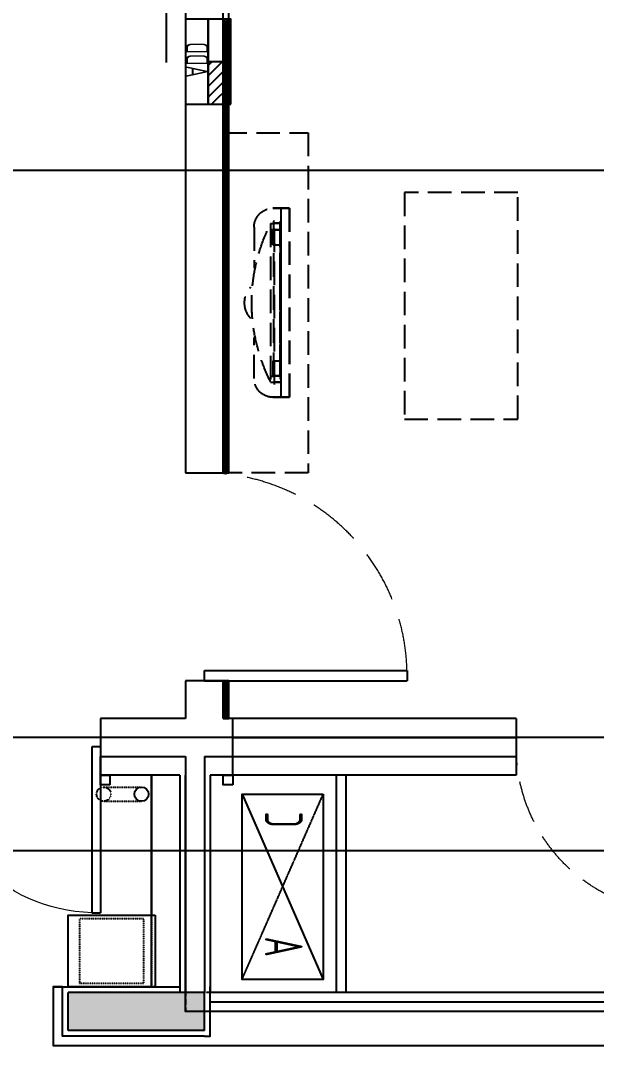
# Model space of a CAD drawing. Header units: millimetres. Extents: x -28014 to 297841, y -81741 to 47579.
# Drawn here: x 237066 to 240114, y -32589 to -27165 of the extents above; entities that cross this region are included whole.
import ezdxf

# ---------------------------------------------------------------- set-up
doc = ezdxf.new("R2010")
doc.units = ezdxf.units.MM
doc.header["$MEASUREMENT"] = 0
for name, pattern in [('__DASH', [0.35, 0.25, -0.1]), ('DASH', [0.35, 0.25, -0.1]), ('DOTE', [2.42, 2, -0.2, 0.02, -0.2])]:
    doc.linetypes.add(name, pattern=pattern)
for name, color, linetype in [('A-墙体-面层', 6, 'Continuous'), ('A-楼面-下部', 23, 'Continuous'), ('A-注释-填充', 8, 'Continuous'), ('A-电气-洞口', 171, 'Continuous'), ('A-立面-填充1', 8, 'Continuous'), ('A-立面-填充2', 32, 'Continuous'), ('A-结构-墙体', 171, 'Continuous'), ('A-给排水-设备', 132, 'Continuous'), ('A-轴网-轴网', 1, 'DOTE'), ('AR9-剪力墙（柱）填充', 250, 'Continuous'), ('AR9-剪力墙（柱）线', 6, 'Continuous'), ('AR9-墙线', 160, 'Continuous'), ('AR9-建筑幕墙（窗）', 12, 'Continuous'), ('AR9-阳台栏杆（天花隐）', 12, 'Continuous'), ('FC-平面高差线', 144, 'Continuous'), ('FF-活动家具', 51, 'Continuous'), ('FF-门', 20, 'Continuous'), ('装饰', 152, 'Continuous')]:
    doc.layers.add(name, color=color, linetype=linetype)
doc.styles.add('DADRI-HZ', font='hzs.shx', dxfattribs={"width": 0.7, "bigfont": 'hztxt.shx'})
doc.styles.add('标注', font='hzs.shx', dxfattribs={"width": 0.7, "bigfont": 'hztxt.shx'})

# ---------------------------------------------------------------- blocks, each defined once
blk = doc.blocks.new('1800电视柜')
at = {"layer": 'FF-活动家具', "linetype": '__DASH', "ltscale": 500}
for p, q in [((500, -163), (716.6, -163)), ((1300, -163), (1083.4, -163)), ((480.5, -250.7), (1319.5, -250.7)), ((480.5, -250.7), (480.5, -265.7)), ((512.3, -250.7), (512.3, -265.7)), ((592.8, -263), (512.3, -263)), ((1207.2, -263), (1287.7, -263)), ((1287.7, -250.7), (1287.7, -265.7)), ((1319.5, -250.7), (1319.5, -265.7)), ((1400, -306.4), (400, -306.4))]:
    blk.add_line(p, q, dxfattribs=at)
for points in [[(0, 0), (0, -450), (1800, -450), (1800, 0)], [(1332.5, -305.7), (467.5, -305.7), (467.5, -300.7), (1332.5, -300.7)]]:
    blk.add_lwpolyline(points, close=True, dxfattribs=at)
for points in [[(1400, -263), (1400, -350), (400, -350), (400, -263)], [(400, -263), (400, -350), (1400, -350), (1400, -263)]]:
    blk.add_lwpolyline(points, dxfattribs=at)
for centre, radius, start, end in [((900, -1080.6), 929.9, 63.1842, 116.8158), ((900, -234), 121.2, 46.3591, 133.6409), ((500, -263), 100, 90, 180), ((1300, -263), 100, 0, 90)]:
    blk.add_arc(centre, radius, start, end, dxfattribs=at)
for points in [[(467.5, -270.7, 57.3), (467.5, -265.7, 57.3), (1332.5, -265.7, 57.3), (1332.5, -270.7, 57.3)], [(479.5, -300.7, 117.3), (479.5, -270.7, 117.3), (479.5, -270.7, 595.3), (479.5, -300.7, 595.3)], [(513.3, -300.7, 117.3), (513.3, -270.7, 117.3), (513.3, -270.7, 595.3), (513.3, -300.7, 595.3)], [(1286.7, -300.7, 117.3), (1286.7, -270.7, 117.3), (1286.7, -270.7, 595.3), (1286.7, -300.7, 595.3)], [(1320.5, -300.7, 117.3), (1320.5, -270.7, 117.3), (1320.5, -270.7, 595.3), (1320.5, -300.7, 595.3)], [(479.5, -300.7, 117.3), (1320.5, -300.7, 117.3), (1320.5, -300.7, 595.3), (479.5, -300.7, 595.3)]]:
    blk.add_3dface(points, dxfattribs=at)
for points, invisible_edges in [([(592.8, -263, -70.4), (592.8, -279, 2.6), (592.8, -263), (592.8, -263, -70.4)], 9), ([(592.8, -279, -73), (592.8, -279, 2.6), (592.8, -263, -70.4), (592.8, -279, -73)], 11), ([(1207.2, -344.2, -63), (1207.2, -263), (1207.2, -306.4, -79.5), (1207.2, -344.2, -63)], 13), ([(400, -344.2, -63), (400, -279, -73), (400, -306.4, -79.5), (400, -344.2, -63)], 13), ([(400, -279, 2.6), (400, -347, -21.2), (400, -306.4, 9.2), (400, -279, 2.6)], 11), ([(400, -306.4, 9.2), (400, -344.2, -7.4), (400, -333, 18.3), (400, -306.4, 9.2)], 11), ([(400, -344.2, -63), (400, -306.4, -79.5), (400, -333, -88.7), (400, -344.2, -63)], 13), ([(552.5, -300.7, 151.3), (467.5, -300.7, 611.3), (552.5, -300.7, 561.3), (552.5, -300.7, 151.3)], 11), ([(552.5, -300.7, 561.3), (750.6, -300.7, 611.3), (780.1, -300.7, 561.3), (552.5, -300.7, 561.3)], 9), ([(1051.3, -300.7, 101.3), (552.5, -300.7, 151.3), (1021.8, -300.7, 151.3), (1051.3, -300.7, 101.3)], 9), ([(592.8, -344.2, -63), (592.8, -279, -73), (592.8, -306.4, -79.5), (592.8, -344.2, -63)], 13), ([(750.6, -300.7, 611.3), (1247.5, -300.7, 561.3), (780.1, -300.7, 561.3), (750.6, -300.7, 611.3)], 9), ([(1247.5, -300.7, 151.3), (1051.3, -300.7, 101.3), (1021.8, -300.7, 151.3), (1247.5, -300.7, 151.3)], 9), ([(1247.5, -300.7, 561.3), (1332.5, -300.7, 611.3), (1247.5, -300.7, 151.3), (1247.5, -300.7, 561.3)], 11), ([(400, -333.4, -88), (400, -334.7, -89.7), (400, -333, -88.7), (400, -333.4, -88)], 9), ([(400, -334.7, 19.4), (400, -333.5, 17.5), (400, -333, 18.3), (400, -334.7, 19.4)], 9), ([(400, -333, 18.3), (400, -344.2, -7.4), (400, -339.4, 5.9), (400, -333, 18.3)], 9), ([(400, -344.2, -63), (400, -333, -88.7), (400, -339.4, -76.3), (400, -344.2, -63)], 9), ([(400, -333.9, -87.2), (400, -335.6, -88.2), (400, -333.4, -88), (400, -333.9, -87.2)], 11), ([(400, -335.6, 17.8), (400, -333.9, 16.8), (400, -333.5, 17.5), (400, -335.6, 17.8)], 13), ([(400, -336.1, 17), (400, -333.9, 16.8), (400, -335.6, 17.8), (400, -336.1, 17)], 11), ([(400, -336.1, 17), (400, -334.4, 16), (400, -333.9, 16.8), (400, -336.1, 17)], 13), ([(400, -334.3, -86.5), (400, -335.6, -88.2), (400, -333.9, -87.2), (400, -334.3, -86.5)], 11), ([(400, -334.3, -86.5), (400, -336.1, -87.4), (400, -335.6, -88.2), (400, -334.3, -86.5)], 13), ([(400, -334.7, -85.7), (400, -336.1, -87.4), (400, -334.3, -86.5), (400, -334.7, -85.7)], 11), ([(400, -336.1, 17), (400, -334.8, 15.2), (400, -334.4, 16), (400, -336.1, 17)], 13), ([(400, -335.6, 17.8), (400, -334.7, 19.4), (400, -335.2, 18.6), (400, -335.6, 17.8)], 9), ([(400, -334.7, -89.7), (400, -335.6, -88.2), (400, -335.2, -89), (400, -334.7, -89.7)], 9), ([(400, -335.1, -85), (400, -337, -85.8), (400, -334.7, -85.7), (400, -335.1, -85)], 11), ([(400, -337, 15.5), (400, -335.3, 14.4), (400, -334.8, 15.2), (400, -337, 15.5)], 13), ([(400, -335.6, -84.2), (400, -337, -85.8), (400, -335.1, -85), (400, -335.6, -84.2)], 11), ([(400, -337.4, 14.7), (400, -335.3, 14.4), (400, -337, 15.5), (400, -337.4, 14.7)], 11), ([(400, -337.4, 14.7), (400, -335.7, 13.6), (400, -335.3, 14.4), (400, -337.4, 14.7)], 13), ([(400, -336, -83.5), (400, -337.8, -84.3), (400, -335.6, -84.2), (400, -336, -83.5)], 11), ([(400, -337.4, 14.7), (400, -336.1, 12.8), (400, -335.7, 13.6), (400, -337.4, 14.7)], 13), ([(400, -336.4, -82.7), (400, -337.8, -84.3), (400, -336, -83.5), (400, -336.4, -82.7)], 11), ([(400, -336.1, -87.4), (400, -337, -85.8), (400, -336.5, -86.6), (400, -336.1, -87.4)], 9), ([(400, -337, 15.5), (400, -336.1, 17), (400, -336.5, 16.3), (400, -337, 15.5)], 9), ([(400, -338.2, 13.1), (400, -336.5, 12), (400, -336.1, 12.8), (400, -338.2, 13.1)], 13), ([(400, -336.4, -82.7), (400, -338.2, -83.5), (400, -337.8, -84.3), (400, -336.4, -82.7)], 13), ([(400, -336.7, -82), (400, -338.2, -83.5), (400, -336.4, -82.7), (400, -336.7, -82)], 11), ([(400, -338.2, 13.1), (400, -337, 11.2), (400, -336.5, 12), (400, -338.2, 13.1)], 13), ([(400, -337.1, -81.2), (400, -339, -81.9), (400, -336.7, -82), (400, -337.1, -81.2)], 11), ([(400, -337, -85.8), (400, -337.8, -84.3), (400, -337.4, -85.1), (400, -337, -85.8)], 9), ([(400, -339, 11.5), (400, -337.4, 10.4), (400, -337, 11.2), (400, -339, 11.5)], 13), ([(400, -337.5, -80.4), (400, -339, -81.9), (400, -337.1, -81.2), (400, -337.5, -80.4)], 11), ([(400, -338.2, 13.1), (400, -337.4, 14.7), (400, -337.8, 13.9), (400, -338.2, 13.1)], 9), ([(400, -339, 11.5), (400, -337.8, 9.6), (400, -337.4, 10.4), (400, -339, 11.5)], 13), ([(400, -337.9, -79.7), (400, -339.8, -80.3), (400, -337.5, -80.4), (400, -337.9, -79.7)], 11), ([(400, -339.8, 9.9), (400, -338.1, 8.8), (400, -337.8, 9.6), (400, -339.8, 9.9)], 13), ([(400, -338.2, -78.9), (400, -339.8, -80.3), (400, -337.9, -79.7), (400, -338.2, -78.9)], 11), ([(400, -339.8, 9.9), (400, -338.5, 7.9), (400, -338.1, 8.8), (400, -339.8, 9.9)], 13), ([(400, -339, 11.5), (400, -338.2, 13.1), (400, -338.6, 12.3), (400, -339, 11.5)], 9), ([(400, -338.2, -83.5), (400, -339, -81.9), (400, -338.6, -82.7), (400, -338.2, -83.5)], 9), ([(400, -338.6, -78.1), (400, -340.6, -78.6), (400, -338.2, -78.9), (400, -338.6, -78.1)], 11), ([(400, -340.6, 8.3), (400, -338.9, 7.1), (400, -338.5, 7.9), (400, -340.6, 8.3)], 13), ([(400, -339, -77.4), (400, -340.6, -78.6), (400, -338.6, -78.1), (400, -339, -77.4)], 11), ([(400, -340.9, 7.5), (400, -338.9, 7.1), (400, -340.6, 8.3), (400, -340.9, 7.5)], 11), ([(400, -340.9, 7.5), (400, -339.3, 6.3), (400, -338.9, 7.1), (400, -340.9, 7.5)], 13), ([(400, -339, -81.9), (400, -339.8, -80.3), (400, -339.4, -81.1), (400, -339, -81.9)], 9), ([(400, -339.8, 9.9), (400, -339, 11.5), (400, -339.4, 10.7), (400, -339.8, 9.9)], 9), ([(400, -339, -77.4), (400, -340.9, -77.8), (400, -340.6, -78.6), (400, -339, -77.4)], 13), ([(400, -339.3, -76.6), (400, -340.9, -77.8), (400, -339, -77.4), (400, -339.3, -76.6)], 11), ([(400, -340.9, 7.5), (400, -339.6, 5.5), (400, -339.3, 6.3), (400, -340.9, 7.5)], 13), ([(400, -339.6, -75.8), (400, -341.7, -76.2), (400, -339.3, -76.6), (400, -339.6, -75.8)], 11), ([(400, -341.7, 5.8), (400, -340, 4.6), (400, -339.6, 5.5), (400, -341.7, 5.8)], 13), ([(400, -340, -75), (400, -341.7, -76.2), (400, -339.6, -75.8), (400, -340, -75)], 11), ([(400, -340.6, 8.3), (400, -339.8, 9.9), (400, -340.2, 9.1), (400, -340.6, 8.3)], 9), ([(400, -339.8, -80.3), (400, -340.6, -78.6), (400, -340.2, -79.5), (400, -339.8, -80.3)], 9), ([(400, -342, 5), (400, -340, 4.6), (400, -341.7, 5.8), (400, -342, 5)], 11), ([(400, -342, 5), (400, -340.3, 3.8), (400, -340, 4.6), (400, -342, 5)], 13), ([(400, -340.3, -74.2), (400, -341.7, -76.2), (400, -340, -75), (400, -340.3, -74.2)], 11), ([(400, -340.6, -73.4), (400, -342.3, -74.5), (400, -340.3, -74.2), (400, -340.6, -73.4)], 11), ([(400, -342.7, 3.3), (400, -340.7, 3), (400, -340.3, 3.8), (400, -342.7, 3.3)], 13), ([(400, -340.9, -72.6), (400, -342.3, -74.5), (400, -340.6, -73.4), (400, -340.9, -72.6)], 11), ([(400, -342.7, 3.3), (400, -341, 2.1), (400, -340.7, 3), (400, -342.7, 3.3)], 13), ([(400, -341.7, 5.8), (400, -340.9, 7.5), (400, -341.3, 6.6), (400, -341.7, 5.8)], 9), ([(400, -340.9, -77.8), (400, -341.7, -76.2), (400, -341.3, -77), (400, -340.9, -77.8)], 9), ([(400, -341.2, -71.8), (400, -343, -72.9), (400, -340.9, -72.6), (400, -341.2, -71.8)], 11), ([(400, -343.3, 1.7), (400, -341.3, 1.3), (400, -341, 2.1), (400, -343.3, 1.7)], 13), ([(400, -341.6, -71), (400, -343, -72.9), (400, -341.2, -71.8), (400, -341.6, -71)], 11), ([(400, -343.3, 1.7), (400, -341.6, 0.4), (400, -341.3, 1.3), (400, -343.3, 1.7)], 13), ([(400, -341.8, -70.2), (400, -343.6, -71.2), (400, -341.6, -71), (400, -341.8, -70.2)], 11), ([(400, -343.9, 0), (400, -342, -0.4), (400, -341.6, 0.4), (400, -343.9, 0)], 13), ([(400, -341.7, -76.2), (400, -342.3, -74.5), (400, -342, -75.4), (400, -341.7, -76.2)], 9), ([(400, -341.8, -70.2), (400, -343.9, -70.3), (400, -343.6, -71.2), (400, -341.8, -70.2)], 13), ([(400, -342.1, -69.4), (400, -343.9, -70.3), (400, -341.8, -70.2), (400, -342.1, -69.4)], 11), ([(400, -342.7, 3.3), (400, -342, 5), (400, -342.3, 4.2), (400, -342.7, 3.3)], 9), ([(400, -343.9, 0), (400, -342.3, -1.3), (400, -342, -0.4), (400, -343.9, 0)], 13), ([(400, -342.4, -68.6), (400, -343.9, -70.3), (400, -342.1, -69.4), (400, -342.4, -68.6)], 11), ([(400, -342.3, -74.5), (400, -343, -72.9), (400, -342.7, -73.7), (400, -342.3, -74.5)], 9), ([(400, -344.5, -1.7), (400, -342.5, -2.1), (400, -342.3, -1.3), (400, -344.5, -1.7)], 13), ([(400, -342.7, -67.8), (400, -344.5, -68.6), (400, -342.4, -68.6), (400, -342.7, -67.8)], 11), ([(400, -344.5, -1.7), (400, -342.8, -3), (400, -342.5, -2.1), (400, -344.5, -1.7)], 13), ([(400, -343.3, 1.7), (400, -342.7, 3.3), (400, -343, 2.5), (400, -343.3, 1.7)], 9), ([(400, -342.7, -67.8), (400, -344.8, -67.8), (400, -344.5, -68.6), (400, -342.7, -67.8)], 13), ([(400, -343, -67), (400, -344.8, -67.8), (400, -342.7, -67.8), (400, -343, -67)], 11), ([(400, -344.8, -2.6), (400, -342.8, -3), (400, -344.5, -1.7), (400, -344.8, -2.6)], 11), ([(400, -344.8, -2.6), (400, -343.1, -3.8), (400, -342.8, -3), (400, -344.8, -2.6)], 13), ([(400, -343, -72.9), (400, -343.6, -71.2), (400, -343.3, -72), (400, -343, -72.9)], 9), ([(400, -343.2, -66.2), (400, -344.8, -67.8), (400, -343, -67), (400, -343.2, -66.2)], 11), ([(400, -345.3, -4.3), (400, -343.4, -4.7), (400, -343.1, -3.8), (400, -345.3, -4.3)], 13), ([(400, -343.5, -65.4), (400, -345.3, -66.1), (400, -343.2, -66.2), (400, -343.5, -65.4)], 11), ([(400, -343.9, 0), (400, -343.3, 1.7), (400, -343.6, 0.8), (400, -343.9, 0)], 9), ([(400, -345.3, -4.3), (400, -343.6, -5.6), (400, -343.4, -4.7), (400, -345.3, -4.3)], 13), ([(400, -343.7, -64.6), (400, -345.3, -66.1), (400, -343.5, -65.4), (400, -343.7, -64.6)], 11), ([(400, -345.6, -5.1), (400, -343.9, -6.4), (400, -343.6, -5.6), (400, -345.6, -5.1)], 13), ([(400, -344, -63.7), (400, -345.9, -64.4), (400, -343.7, -64.6), (400, -344, -63.7)], 11), ([(400, -344.5, -1.7), (400, -343.9, 0), (400, -344.2, -0.9), (400, -344.5, -1.7)], 9), ([(400, -343.9, -70.3), (400, -344.5, -68.6), (400, -344.2, -69.5), (400, -343.9, -70.3)], 9), ([(400, -346.1, -6.9), (400, -344.2, -7.3), (400, -343.9, -6.4), (400, -346.1, -6.9)], 13), ([(400, -344.2, -62.9), (400, -345.9, -64.4), (400, -344, -63.7), (400, -344.2, -62.9)], 11), ([(400, -344.4, -62.1), (400, -346.3, -62.6), (400, -344.2, -62.9), (400, -344.4, -62.1)], 11), ([(400, -346.1, -6.9), (400, -344.4, -8.2), (400, -344.2, -7.3), (400, -346.1, -6.9)], 13), ([(400, -344.6, -61.3), (400, -346.3, -62.6), (400, -344.4, -62.1), (400, -344.6, -61.3)], 11), ([(400, -346.6, -8.6), (400, -344.6, -9.1), (400, -344.4, -8.2), (400, -346.6, -8.6)], 13), ([(400, -344.8, -60.4), (400, -346.8, -60.9), (400, -344.6, -61.3), (400, -344.8, -60.4)], 11), ([(400, -346.6, -8.6), (400, -344.9, -9.9), (400, -344.6, -9.1), (400, -346.6, -8.6)], 13), ([(400, -345.1, -59.6), (400, -346.8, -60.9), (400, -344.8, -60.4), (400, -345.1, -59.6)], 11), ([(400, -346.8, -9.5), (400, -345.1, -10.8), (400, -344.9, -9.9), (400, -346.8, -9.5)], 13)]:
    blk.add_3dface(points, dxfattribs=dict(at, invisible_edges=invisible_edges))
blk = doc.blocks.new('1200长茶几')
at = {"layer": 'FF-活动家具', "linetype": '__DASH', "ltscale": 500}
blk.add_lwpolyline([(0, -600), (1200, -600), (1200, 0), (0, 0)], close=True, dxfattribs=at)
blk = doc.blocks.new('双机上下布置')
blk.add_lwpolyline([(980, 0), (0, 0), (0, -430), (980, -430)], close=True)
at = {"linetype": 'DASH', "ltscale": 0.5}
blk.add_lwpolyline([(0, -430), (980, 0)], dxfattribs=at)
blk.add_lwpolyline([(980, -430), (0, 0)])
at = {"style": 'DADRI-HZ', "width": 0.7}
for s, p in [('C', (801.7, -309.1)), ('A', (118.8, -309.1))]:
    blk.add_text(s, height=200, dxfattribs=at).set_placement(p)
blk = doc.blocks.new('$DorLib2D$00000001')
for p, q in [((0.45, 0.975), (0.5, 0.975)), ((0.45, 0), (0.45, 0.975)), ((0.5, 0), (0.5, 0.975)), ((0.5, 0), (0.45, 0))]:
    blk.add_line(p, q)
at = {"color": 8, "linetype": '__DASH', "lineweight": 13}
blk.add_arc((0.475, 0), 0.975, 91.4693, 180, dxfattribs=at)
blk = doc.blocks.new('$DorLib2D$00000002')
for p, q in [((-0.5, 0), (-0.5, 0.4875)), ((-0.475, 0.4875), (-0.5, 0.4875)), ((-0.475, 0), (-0.475, 0.4875)), ((0.475, 0), (0.475, 0.4875)), ((0.475, 0.4875), (0.5, 0.4875)), ((0.5, 0), (0.5, 0.4875)), ((-0.5, 0), (-0.475, 0)), ((0.5, 0), (0.475, 0))]:
    blk.add_line(p, q)
at = {"lineweight": 13}
for centre, start, end in [((-0.4875, 0), 0, 88.5307), ((0.4875, 0), 91.4693, 180)]:
    blk.add_arc(centre, 0.4875, start, end, dxfattribs=at)
blk = doc.blocks.new('$WINLIB2D$00000001')
at = {"color": 0}
for points in [[(-0.5, 0.5), (-0.5, -0.5)], [(-0.5, 0.5), (0.5, 0.5)], [(0.5, -0.5), (0.5, 0.5)], [(0.5, 0.1667), (-0.5, 0.1667)], [(0.5, -0.1667), (-0.5, -0.1667)], [(-0.5, -0.5), (0.5, -0.5)]]:
    blk.add_lwpolyline(points, dxfattribs=at)
blk = doc.blocks.new('$LinePat$岩棉板')
at = {"color": 0}
for p, q in [((0, -17), (12, -67)), ((12, -67), (24, -17))]:
    blk.add_line(p, q, dxfattribs=at)
for centre, start, end in [((12, -17), 0, 180), ((0, -67), 270, 0), ((24, -67), 180, 270)]:
    blk.add_arc(centre, 12, start, end, dxfattribs=at)
at = {"layer": 'Defpoints'}
blk.add_point((0, 0), dxfattribs=at)
at = {"layer": 'Defpoints', "color": 0}
blk.add_point((24, -84), dxfattribs=at)
blk = doc.blocks.new('d1')
at = {"layer": 'A-电气-洞口'}
blk.add_lwpolyline([(0, 120), (450, 120), (450, 0), (0, 0)], close=True, dxfattribs=at)
at = {"layer": 'A-电气-洞口', "style": '标注', "width": 0.7}
blk.add_text('ADD', height=120, dxfattribs=at).set_placement((140.9, 1.8))
blk = doc.blocks.new('d2')
at = {"layer": 'A-电气-洞口'}
h = blk.add_hatch(dxfattribs=at)
h.set_pattern_fill('ANSI31', color=256, scale=25, style=0)
h.set_pattern_definition([(45, (-62577.283, -46598.13), (-28.0633, 28.0633), [])])
h.paths.add_polyline_path([(225, 0), (225, 120), (0, 120), (0, 0)])
blk.add_line((225, 120), (225, 0), dxfattribs=at)
at = {"layer": 'A-电气-洞口', "ltscale": 0.01}
blk.add_lwpolyline([(0, 120), (450, 120), (450, 0), (0, 0)], close=True, dxfattribs=at)
blk = doc.blocks.new('gfthy')
at = {"layer": 'A-电气-洞口', "xscale": -1, "rotation": 270}
for name, p in [('d1', (1825, 250)), ('d2', (1945, 250))]:
    blk.add_blockref(name, p, dxfattribs=at)
blk = doc.blocks.new('dfgfthy')
at = {"layer": 'A-轴网-轴网'}
for p, q in [((21741.9, 7751.7), (21741.9, 20677)), ((30632.5, 7180.6), (6009.1, 7180.6)), ((30632.5, 4180.6), (6009.1, 4180.6)), ((30632.5, 3580.6), (6009.1, 3580.6))]:
    blk.add_line(p, q, dxfattribs=at)

msp = doc.modelspace()

# ---------------------------------------------------------------- hatches: boundary and pattern name
at = {"layer": 'AR9-剪力墙（柱）填充'}
msp.add_hatch(color=256, dxfattribs=at).paths.add_polyline_path([(238039.033, -32309.028), (237319.033, -32309.028), (237319.033, -32509.028), (238039.033, -32509.028)])

# ---------------------------------------------------------------- linework, layer by layer
at = {"layer": 'A-墙体-面层', "ltscale": 0.01}
msp.add_lwpolyline([(238139.033, -30859.028), (238169.033, -30859.028), (238169.033, -30659.028), (238139.033, -30659.028)], dxfattribs=at)
at = {"layer": 'A-楼面-下部', "ltscale": 0.01}
msp.add_lwpolyline([(237759.034, -31159.028), (237759.034, -31899.028)], dxfattribs=at)
at = {"layer": 'A-注释-填充', "linetype": '__DASH', "ltscale": 0.5}
msp.add_lwpolyline([(237759.034, -31899.028), (237759.034, -32279.028)], dxfattribs=at)
at = {"layer": 'A-立面-填充2', "ltscale": 0.25}
msp.add_lwpolyline([(237779.033, -31899.028), (237779.033, -32279.028), (237319.033, -32279.028), (237319.033, -31899.028)], close=True, dxfattribs=at)
at = {"layer": 'A-立面-填充2', "linetype": 'DASH', "ltscale": 0.25}
msp.add_lwpolyline([(237379.033, -31919.028), (237379.033, -32259.028), (237719.033, -32259.028), (237719.033, -31919.028)], close=True, dxfattribs=at)
at = {"layer": 'A-结构-墙体', "linetype": '__DASH'}
msp.add_lwpolyline([(240989.033, -32309.028), (237939.033, -32309.028), (237939.033, -32409.028)], dxfattribs=at)
at = {"layer": 'A-给排水-设备', "linetype": '__DASH', "ltscale": 0.1}
for points in [[(237506.534, -31221.528), (237706.534, -31221.528)], [(237506.534, -31296.528), (237706.534, -31296.528)]]:
    msp.add_lwpolyline(points, dxfattribs=at)
msp.add_circle((237506.534, -31259.028), 37.5, dxfattribs=at)
at = {"layer": 'A-给排水-设备'}
msp.add_circle((237706.534, -31259.028), 37.5, dxfattribs=at)
at = {"layer": 'AR9-剪力墙（柱）线'}
for p, q in [((238039.033, -32309.028), (237319.033, -32309.028)), ((237319.033, -32509.028), (237319.033, -32309.028)), ((238039.033, -32509.028), (238039.033, -32309.028)), ((238039.033, -32509.028), (237319.033, -32509.028))]:
    msp.add_line(p, q, dxfattribs=at)
at = {"layer": 'AR9-墙线'}
for p, q in [((237939.033, -26259.028), (237939.033, -29559.028)), ((238139.033, -29559.028), (238139.033, -26359.028)), ((237939.033, -29559.028), (238139.033, -29559.028)), ((238139.033, -30659.028), (237939.033, -30659.028)), ((237939.033, -30659.028), (237939.033, -30859.028)), ((238139.033, -30859.028), (238139.033, -30659.028)), ((237939.033, -30859.028), (237489.034, -30859.028)), ((237489.034, -30859.028), (237489.034, -31059.028)), ((238189.033, -30859.028), (238139.033, -30859.028)), ((238189.033, -31059.028), (238189.033, -30859.028)), ((237489.034, -31059.028), (237939.033, -31059.028)), ((237939.033, -31059.028), (237939.033, -32309.028)), ((238039.033, -31059.028), (238189.033, -31059.028)), ((238039.033, -31059.028), (238039.033, -32309.028)), ((238039.033, -32309.028), (237939.033, -32309.028))]:
    msp.add_line(p, q, dxfattribs=at)
msp.add_lwpolyline([(238139.033, -29559.028), (238169.033, -29559.028), (238169.033, -26359.028)], dxfattribs=at)
at = {"layer": 'AR9-阳台栏杆（天花隐）'}
for points in [[(238739.034, -32309.028), (238739.034, -31159.028)], [(238789.034, -32309.028), (238789.034, -31159.028)], [(240989.033, -32309.028), (238069.033, -32309.028)], [(240989.033, -32359.028), (238069.033, -32359.028)]]:
    msp.add_lwpolyline(points, dxfattribs=at)
at = {"layer": 'FC-平面高差线', "color": 144}
for p, q in [((237489.034, -31159.028), (237489.034, -31059.028)), ((238189.033, -31159.028), (238189.033, -31059.028)), ((237909.033, -31159.028), (237489.034, -31159.028)), ((237909.033, -31159.028), (237909.033, -32309.028)), ((238189.033, -31159.028), (238069.033, -31159.028)), ((238069.033, -31159.028), (238069.033, -32309.028)), ((238039.033, -32539.028), (237319.033, -32539.028))]:
    msp.add_line(p, q, dxfattribs=at)
for points in [[(237239.034, -32279.028), (237759.034, -32279.028), (237759.034, -31159.028)], [(240989.033, -32409.028), (237939.034, -32409.028), (237939.034, -31159.028)], [(237289.033, -32279.028), (237239.034, -32279.028), (237239.033, -32534.028), (237239.033, -32589.028), (240989.034, -32589.028)], [(237319.033, -32539.028), (237289.033, -32539.028), (237289.033, -32439.028), (237289.033, -32439.028), (237289.033, -32279.028), (237909.033, -32279.028)], [(238039.033, -32539.028), (238069.033, -32539.028), (238069.033, -32439.028), (238069.033, -32439.028), (238069.033, -32279.028), (238069.033, -32279.028)]]:
    msp.add_lwpolyline(points, dxfattribs=at)
at = {"layer": '装饰'}
for points in [[(237539.034, -31209.028), (237489.034, -31209.028), (237489.034, -31159.028), (237539.034, -31159.028)], [(238189.034, -31209.028), (238139.034, -31209.028), (238139.034, -31159.028), (238189.034, -31159.028)]]:
    msp.add_lwpolyline(points, close=True, dxfattribs=at)

# ---------------------------------------------------------------- block references
msp.add_blockref('dfgfthy', (216097.097, -35139.657))
at = {"layer": 'A-注释-填充', "yscale": 0.3565137037395431, "zscale": 0.3565137037395431}
for p, xscale, rotation in [((238169.033, -27174.041), -0.3574619920922241, 269.9999999999114), ((238169.033, -27182.62), -0.3574619920922241, 269.9999999999114), ((238169.033, -27191.199), -0.3574619920922241, 269.9999999999114), ((238169.033, -27199.778), -0.3574619920922241, 269.9999999999114), ((238169.033, -27208.358), -0.3574619920922241, 269.9999999999114), ((238169.033, -27216.937), -0.3574619920922241, 269.9999999999114), ((238169.033, -27225.516), -0.3574619920922241, 269.9999999999114), ((238169.033, -27234.095), -0.3574619920922241, 269.9999999999114), ((238169.033, -27242.674), -0.3574619920922241, 269.9999999999114), ((238169.033, -27251.253), -0.3574619920922241, 269.9999999999114), ((238169.033, -27259.832), -0.3574619920922241, 269.9999999999114), ((238169.033, -27268.411), -0.3574619920922241, 269.9999999999114), ((238169.033, -27276.99), -0.3574619920922241, 269.9999999999114), ((238169.033, -27285.569), -0.3574619920922241, 269.9999999999114), ((238169.033, -27294.148), -0.3574619920922241, 269.9999999999114), ((238169.033, -27302.728), -0.3574619920922241, 269.9999999999114), ((238169.033, -27311.307), -0.3574619920922241, 269.9999999999114), ((238169.033, -27319.886), -0.3574619920922241, 269.9999999999114), ((238169.033, -27328.465), -0.3574619920922241, 269.9999999999114), ((238169.033, -27337.044), -0.3574619920922241, 269.9999999999114), ((238169.033, -27345.623), -0.3574619920922241, 269.9999999999114), ((238169.033, -27354.202), -0.3574619920922241, 269.9999999999114), ((238169.033, -27362.781), -0.3574619920922241, 269.9999999999114), ((238169.033, -27371.36), -0.3574619920922241, 269.9999999999114), ((238169.033, -27379.939), -0.3574619920922241, 269.9999999999114), ((238169.033, -27388.518), -0.3574619920922241, 269.9999999999114), ((238169.033, -27397.098), -0.3574619920922241, 269.9999999999114), ((238169.033, -27405.677), -0.3574619920922241, 269.9999999999114), ((238169.033, -27414.256), -0.3574619920922241, 269.9999999999114), ((238169.033, -27422.835), -0.3574619920922241, 269.9999999999114), ((238169.033, -27431.414), -0.3574619920922241, 269.9999999999114), ((238169.033, -27439.993), -0.3574619920922241, 269.9999999999114), ((238169.033, -27448.572), -0.3574619920922241, 269.9999999999114), ((238169.033, -27457.151), -0.3574619920922241, 269.9999999999114), ((238169.033, -27465.73), -0.3574619920922241, 269.9999999999114), ((238169.033, -27474.309), -0.3574619920922241, 269.9999999999114), ((238169.033, -27482.888), -0.3574619920922241, 269.9999999999114), ((238169.033, -27491.467), -0.3574619920922241, 269.9999999999114), ((238169.033, -27500.047), -0.3574619920922241, 269.9999999999114), ((238169.033, -27508.626), -0.3574619920922241, 269.9999999999114), ((238169.033, -27517.205), -0.3574619920922241, 269.9999999999114), ((238169.033, -27525.784), -0.3574619920922241, 269.9999999999114), ((238169.033, -27534.363), -0.3574619920922241, 269.9999999999114), ((238169.033, -27542.942), -0.3574619920922241, 269.9999999999114), ((238169.033, -27551.521), -0.3574619920922241, 269.9999999999114), ((238169.033, -27560.1), -0.3574619920922241, 269.9999999999114), ((238169.033, -27568.679), -0.3574619920922241, 269.9999999999114), ((238169.033, -27577.258), -0.3574619920922241, 269.9999999999114), ((238169.033, -27585.837), -0.3574619920922241, 269.9999999999114), ((238169.033, -27594.417), -0.3574619920922241, 269.9999999999114), ((238169.033, -27602.996), -0.3574619920922241, 269.9999999999114), ((238169.033, -27611.575), -0.3574619920922241, 269.9999999999114), ((238169.033, -27620.154), -0.3574619920922241, 269.9999999999114), ((238169.033, -27628.733), -0.3574619920922241, 269.9999999999114), ((238169.033, -27637.312), -0.3574619920922241, 269.9999999999114), ((238169.033, -27645.891), -0.3574619920922241, 269.9999999999114), ((238169.033, -27654.47), -0.3574619920922241, 269.9999999999114), ((238169.033, -27663.049), -0.3574619920922241, 269.9999999999114), ((238169.033, -27671.628), -0.3574619920922241, 269.9999999999114), ((238169.033, -27680.207), -0.3574619920922241, 269.9999999999114), ((238169.033, -27688.787), -0.3574619920922241, 269.9999999999114), ((238169.033, -27697.366), -0.3574619920922241, 269.9999999999114), ((238169.033, -27705.945), -0.3574619920922241, 269.9999999999114), ((238169.033, -27714.524), -0.3574619920922241, 269.9999999999114), ((238169.033, -27723.103), -0.3574619920922241, 269.9999999999114), ((238169.033, -27731.682), -0.3574619920922241, 269.9999999999114), ((238169.033, -27740.261), -0.3574619920922241, 269.9999999999114), ((238169.033, -27748.84), -0.3574619920922241, 269.9999999999114), ((238169.033, -27757.419), -0.3574619920922241, 269.9999999999114), ((238169.033, -27765.998), -0.3574619920922241, 269.9999999999114), ((238169.033, -27774.577), -0.3574619920922241, 269.9999999999114), ((238169.033, -27783.156), -0.3574619920922241, 269.9999999999114), ((238169.033, -27791.736), -0.3574619920922241, 269.9999999999114), ((238169.033, -27800.315), -0.3574619920922241, 269.9999999999114), ((238169.033, -27808.894), -0.3574619920922241, 269.9999999999114), ((238169.033, -27817.473), -0.3574619920922241, 269.9999999999114), ((238169.033, -27826.052), -0.3574619920922241, 269.9999999999114), ((238169.033, -27834.631), -0.3574619920922241, 269.9999999999114), ((238169.033, -27843.21), -0.3574619920922241, 269.9999999999114), ((238169.033, -27851.789), -0.3574619920922241, 269.9999999999114), ((238169.033, -27860.368), -0.3574619920922241, 269.9999999999114), ((238169.033, -27868.947), -0.3574619920922241, 269.9999999999114), ((238169.033, -27877.526), -0.3574619920922241, 269.9999999999114), ((238169.033, -27886.106), -0.3574619920922241, 269.9999999999114), ((238169.033, -27894.685), -0.3574619920922241, 269.9999999999114), ((238169.033, -27903.264), -0.3574619920922241, 269.9999999999114), ((238169.033, -27911.843), -0.3574619920922241, 269.9999999999114), ((238169.033, -27920.422), -0.3574619920922241, 269.9999999999114), ((238169.033, -27929.001), -0.3574619920922241, 269.9999999999114), ((238169.033, -27937.58), -0.3574619920922241, 269.9999999999114), ((238169.033, -27946.159), -0.3574619920922241, 269.9999999999114), ((238169.033, -27954.738), -0.3574619920922241, 269.9999999999114), ((238169.033, -27963.317), -0.3574619920922241, 269.9999999999114), ((238169.033, -27971.896), -0.3574619920922241, 269.9999999999114), ((238169.033, -27980.475), -0.3574619920922241, 269.9999999999114), ((238169.033, -27989.055), -0.3574619920922241, 269.9999999999114), ((238169.033, -27997.634), -0.3574619920922241, 269.9999999999114), ((238169.033, -28006.213), -0.3574619920922241, 269.9999999999114), ((238169.033, -28014.792), -0.3574619920922241, 269.9999999999114), ((238169.033, -28023.371), -0.3574619920922241, 269.9999999999114), ((238169.033, -28031.95), -0.3574619920922241, 269.9999999999114), ((238169.033, -28040.529), -0.3574619920922241, 269.9999999999114), ((238169.033, -28049.108), -0.3574619920922241, 269.9999999999114), ((238169.033, -28057.687), -0.3574619920922241, 269.9999999999114), ((238169.033, -28066.266), -0.3574619920922241, 269.9999999999114), ((238169.033, -28074.845), -0.3574619920922241, 269.9999999999114), ((238169.033, -28083.425), -0.3574619920922241, 269.9999999999114), ((238169.033, -28092.004), -0.3574619920922241, 269.9999999999114), ((238169.033, -28100.583), -0.3574619920922241, 269.9999999999114), ((238169.033, -28109.162), -0.3574619920922241, 269.9999999999114), ((238169.033, -28117.741), -0.3574619920922241, 269.9999999999114), ((238169.033, -28126.32), -0.3574619920922241, 269.9999999999114), ((238169.033, -28134.899), -0.3574619920922241, 269.9999999999114), ((238169.033, -28143.478), -0.3574619920922241, 269.9999999999114), ((238169.033, -28152.057), -0.3574619920922241, 269.9999999999114), ((238169.033, -28160.636), -0.3574619920922241, 269.9999999999114), ((238169.033, -28169.215), -0.3574619920922241, 269.9999999999114), ((238169.033, -28177.795), -0.3574619920922241, 269.9999999999114), ((238169.033, -28186.374), -0.3574619920922241, 269.9999999999114), ((238169.033, -28194.953), -0.3574619920922241, 269.9999999999114), ((238169.033, -28203.532), -0.3574619920922241, 269.9999999999114), ((238169.033, -28212.111), -0.3574619920922241, 269.9999999999114), ((238169.033, -28220.69), -0.3574619920922241, 269.9999999999114), ((238169.033, -28229.269), -0.3574619920922241, 269.9999999999114), ((238169.033, -28237.848), -0.3574619920922241, 269.9999999999114), ((238169.033, -28246.427), -0.3574619920922241, 269.9999999999114), ((238169.033, -28255.006), -0.3574619920922241, 269.9999999999114), ((238169.033, -28263.585), -0.3574619920922241, 269.9999999999114), ((238169.033, -28272.164), -0.3574619920922241, 269.9999999999114), ((238169.033, -28280.744), -0.3574619920922241, 269.9999999999114), ((238169.033, -28289.323), -0.3574619920922241, 269.9999999999114), ((238169.033, -28297.902), -0.3574619920922241, 269.9999999999114), ((238169.033, -28306.481), -0.3574619920922241, 269.9999999999114), ((238169.033, -28315.06), -0.3574619920922241, 269.9999999999114), ((238169.033, -28323.639), -0.3574619920922241, 269.9999999999114), ((238169.033, -28332.218), -0.3574619920922241, 269.9999999999114), ((238169.033, -28340.797), -0.3574619920922241, 269.9999999999114), ((238169.033, -28349.376), -0.3574619920922241, 269.9999999999114), ((238169.033, -28357.955), -0.3574619920922241, 269.9999999999114), ((238169.033, -28366.534), -0.3574619920922241, 269.9999999999114), ((238169.033, -28375.114), -0.3574619920922241, 269.9999999999114), ((238169.033, -28383.693), -0.3574619920922241, 269.9999999999114), ((238169.033, -28392.272), -0.3574619920922241, 269.9999999999114), ((238169.033, -28400.851), -0.3574619920922241, 269.9999999999114), ((238169.033, -28409.43), -0.3574619920922241, 269.9999999999114), ((238169.033, -28418.009), -0.3574619920922241, 269.9999999999114), ((238169.033, -28426.588), -0.3574619920922241, 269.9999999999114), ((238169.033, -28435.167), -0.3574619920922241, 269.9999999999114), ((238169.033, -28443.746), -0.3574619920922241, 269.9999999999114), ((238169.033, -28452.325), -0.3574619920922241, 269.9999999999114), ((238169.033, -28460.904), -0.3574619920922241, 269.9999999999114), ((238169.033, -28469.483), -0.3574619920922241, 269.9999999999114), ((238169.033, -28478.063), -0.3574619920922241, 269.9999999999114), ((238169.033, -28486.642), -0.3574619920922241, 269.9999999999114), ((238169.033, -28495.221), -0.3574619920922241, 269.9999999999114), ((238169.033, -28503.8), -0.3574619920922241, 269.9999999999114), ((238169.033, -28512.379), -0.3574619920922241, 269.9999999999114), ((238169.033, -28520.958), -0.3574619920922241, 269.9999999999114), ((238169.033, -28529.537), -0.3574619920922241, 269.9999999999114), ((238169.033, -28538.116), -0.3574619920922241, 269.9999999999114), ((238169.033, -28546.695), -0.3574619920922241, 269.9999999999114), ((238169.033, -28555.274), -0.3574619920922241, 269.9999999999114), ((238169.033, -28563.853), -0.3574619920922241, 269.9999999999114), ((238169.033, -28572.433), -0.3574619920922241, 269.9999999999114), ((238169.033, -28581.012), -0.3574619920922241, 269.9999999999114), ((238169.033, -28589.591), -0.3574619920922241, 269.9999999999114), ((238169.033, -28598.17), -0.3574619920922241, 269.9999999999114), ((238169.033, -28606.749), -0.3574619920922241, 269.9999999999114), ((238169.033, -28615.328), -0.3574619920922241, 269.9999999999114), ((238169.033, -28623.907), -0.3574619920922241, 269.9999999999114), ((238169.033, -28632.486), -0.3574619920922241, 269.9999999999114), ((238169.033, -28641.065), -0.3574619920922241, 269.9999999999114), ((238169.033, -28649.644), -0.3574619920922241, 269.9999999999114), ((238169.033, -28658.223), -0.3574619920922241, 269.9999999999114), ((238169.033, -28666.803), -0.3574619920922241, 269.9999999999114), ((238169.033, -28675.382), -0.3574619920922241, 269.9999999999114), ((238169.033, -28683.961), -0.3574619920922241, 269.9999999999114), ((238169.033, -28692.54), -0.3574619920922241, 269.9999999999114), ((238169.033, -28701.119), -0.3574619920922241, 269.9999999999114), ((238169.033, -28709.698), -0.3574619920922241, 269.9999999999114), ((238169.033, -28718.277), -0.3574619920922241, 269.9999999999114), ((238169.033, -28726.856), -0.3574619920922241, 269.9999999999114), ((238169.033, -28735.435), -0.3574619920922241, 269.9999999999114), ((238169.033, -28744.014), -0.3574619920922241, 269.9999999999114), ((238169.033, -28752.593), -0.3574619920922241, 269.9999999999114), ((238169.033, -28761.172), -0.3574619920922241, 269.9999999999114), ((238169.033, -28769.752), -0.3574619920922241, 269.9999999999114), ((238169.033, -28778.331), -0.3574619920922241, 269.9999999999114), ((238169.033, -28786.91), -0.3574619920922241, 269.9999999999114), ((238169.033, -28795.489), -0.3574619920922241, 269.9999999999114), ((238169.033, -28804.068), -0.3574619920922241, 269.9999999999114), ((238169.033, -28812.647), -0.3574619920922241, 269.9999999999114), ((238169.033, -28821.226), -0.3574619920922241, 269.9999999999114), ((238169.033, -28829.805), -0.3574619920922241, 269.9999999999114), ((238169.033, -28838.384), -0.3574619920922241, 269.9999999999114), ((238169.033, -28846.963), -0.3574619920922241, 269.9999999999114), ((238169.033, -28855.542), -0.3574619920922241, 269.9999999999114), ((238169.033, -28864.122), -0.3574619920922241, 269.9999999999114), ((238169.033, -28872.701), -0.3574619920922241, 269.9999999999114), ((238169.033, -28881.28), -0.3574619920922241, 269.9999999999114), ((238169.033, -28889.859), -0.3574619920922241, 269.9999999999114), ((238169.033, -28898.438), -0.3574619920922241, 269.9999999999114), ((238169.033, -28907.017), -0.3574619920922241, 269.9999999999114), ((238169.033, -28915.596), -0.3574619920922241, 269.9999999999114), ((238169.033, -28924.175), -0.3574619920922241, 269.9999999999114), ((238169.033, -28932.754), -0.3574619920922241, 269.9999999999114), ((238169.033, -28941.333), -0.3574619920922241, 269.9999999999114), ((238169.033, -28949.912), -0.3574619920922241, 269.9999999999114), ((238169.033, -28958.491), -0.3574619920922241, 269.9999999999114), ((238169.033, -28967.071), -0.3574619920922241, 269.9999999999114), ((238169.033, -28975.65), -0.3574619920922241, 269.9999999999114), ((238169.033, -28984.229), -0.3574619920922241, 269.9999999999114), ((238169.033, -28992.808), -0.3574619920922241, 269.9999999999114), ((238169.033, -29001.387), -0.3574619920922241, 269.9999999999114), ((238169.033, -29009.966), -0.3574619920922241, 269.9999999999114), ((238169.033, -29018.545), -0.3574619920922241, 269.9999999999114), ((238169.033, -29027.124), -0.3574619920922241, 269.9999999999114), ((238169.033, -29035.703), -0.3574619920922241, 269.9999999999114), ((238169.033, -29044.282), -0.3574619920922241, 269.9999999999114), ((238169.033, -29052.861), -0.3574619920922241, 269.9999999999114), ((238169.033, -29061.441), -0.3574619920922241, 269.9999999999114), ((238169.033, -29070.02), -0.3574619920922241, 269.9999999999114), ((238169.033, -29078.599), -0.3574619920922241, 269.9999999999114), ((238169.033, -29087.178), -0.3574619920922241, 269.9999999999114), ((238169.033, -29095.757), -0.3574619920922241, 269.9999999999114), ((238169.033, -29104.336), -0.3574619920922241, 269.9999999999114), ((238169.033, -29112.915), -0.3574619920922241, 269.9999999999114), ((238169.033, -29121.494), -0.3574619920922241, 269.9999999999114), ((238169.033, -29130.073), -0.3574619920922241, 269.9999999999114), ((238169.033, -29138.652), -0.3574619920922241, 269.9999999999114), ((238169.033, -29147.231), -0.3574619920922241, 269.9999999999114), ((238169.033, -29155.811), -0.3574619920922241, 269.9999999999114), ((238169.033, -29164.39), -0.3574619920922241, 269.9999999999114), ((238169.033, -29172.969), -0.3574619920922241, 269.9999999999114), ((238169.033, -29181.548), -0.3574619920922241, 269.9999999999114), ((238169.033, -29190.127), -0.3574619920922241, 269.9999999999114), ((238169.033, -29198.706), -0.3574619920922241, 269.9999999999114), ((238169.033, -29207.285), -0.3574619920922241, 269.9999999999114), ((238169.033, -29215.864), -0.3574619920922241, 269.9999999999114), ((238169.033, -29224.443), -0.3574619920922241, 269.9999999999114), ((238169.033, -29233.022), -0.3574619920922241, 269.9999999999114), ((238169.033, -29241.601), -0.3574619920922241, 269.9999999999114), ((238169.033, -29250.18), -0.3574619920922241, 269.9999999999114), ((238169.033, -29258.76), -0.3574619920922241, 269.9999999999114), ((238169.033, -29267.339), -0.3574619920922241, 269.9999999999114), ((238169.033, -29275.918), -0.3574619920922241, 269.9999999999114), ((238169.033, -29284.497), -0.3574619920922241, 269.9999999999114), ((238169.033, -29293.076), -0.3574619920922241, 269.9999999999114), ((238169.033, -29301.655), -0.3574619920922241, 269.9999999999114), ((238169.033, -29310.234), -0.3574619920922241, 269.9999999999114), ((238169.033, -29318.813), -0.3574619920922241, 269.9999999999114), ((238169.033, -29327.392), -0.3574619920922241, 269.9999999999114), ((238169.033, -29335.971), -0.3574619920922241, 269.9999999999114), ((238169.033, -29344.55), -0.3574619920922241, 269.9999999999114), ((238169.033, -29353.13), -0.3574619920922241, 269.9999999999114), ((238169.033, -29361.709), -0.3574619920922241, 269.9999999999114), ((238169.033, -29370.288), -0.3574619920922241, 269.9999999999114), ((238169.033, -29378.867), -0.3574619920922241, 269.9999999999114), ((238169.033, -29387.446), -0.3574619920922241, 269.9999999999114), ((238169.033, -29396.025), -0.3574619920922241, 269.9999999999114), ((238169.033, -29404.604), -0.3574619920922241, 269.9999999999114), ((238169.033, -29413.183), -0.3574619920922241, 269.9999999999114), ((238169.033, -29421.762), -0.3574619920922241, 269.9999999999114), ((238169.033, -29430.341), -0.3574619920922241, 269.9999999999114), ((238169.033, -29438.92), -0.3574619920922241, 269.9999999999114), ((238169.033, -29447.5), -0.3574619920922241, 269.9999999999114), ((238169.033, -29456.079), -0.3574619920922241, 269.9999999999114), ((238169.033, -29464.658), -0.3574619920922241, 269.9999999999114), ((238169.033, -29473.237), -0.3574619920922241, 269.9999999999114), ((238169.033, -29481.816), -0.3574619920922241, 269.9999999999114), ((238169.033, -29490.395), -0.3574619920922241, 269.9999999999114), ((238169.033, -29498.974), -0.3574619920922241, 269.9999999999114), ((238169.033, -29507.553), -0.3574619920922241, 269.9999999999114), ((238169.033, -29516.132), -0.3574619920922241, 269.9999999999114), ((238169.033, -29524.711), -0.3574619920922241, 269.9999999999114), ((238169.033, -29533.29), -0.3574619920922241, 269.9999999999114), ((238169.033, -29541.869), -0.3574619920922241, 269.9999999999114), ((238169.033, -29550.449), -0.3574619920922241, 269.9999999999114), ((238169.033, -29559.028), -0.3574619920922241, 269.9999999999114), ((238169.033, -30667.723), -0.36231884027124, 270.0000000068869), ((238169.033, -30676.419), -0.36231884027124, 270.0000000068869), ((238169.033, -30685.115), -0.36231884027124, 270.0000000068869), ((238169.033, -30693.81), -0.36231884027124, 270.0000000068869), ((238169.033, -30702.506), -0.36231884027124, 270.0000000068869), ((238169.033, -30711.202), -0.36231884027124, 270.0000000068869), ((238169.033, -30719.897), -0.36231884027124, 270.0000000068869), ((238169.033, -30728.593), -0.36231884027124, 270.0000000068869), ((238169.033, -30737.289), -0.36231884027124, 270.0000000068869), ((238169.033, -30745.984), -0.36231884027124, 270.0000000068869), ((238169.033, -30754.68), -0.36231884027124, 270.0000000068869), ((238169.033, -30763.375), -0.36231884027124, 270.0000000068869), ((238169.033, -30772.071), -0.36231884027124, 270.0000000068869), ((238169.033, -30780.767), -0.36231884027124, 270.0000000068869), ((238169.033, -30789.462), -0.36231884027124, 270.0000000068869), ((238169.033, -30798.158), -0.36231884027124, 270.0000000068869), ((238169.033, -30806.854), -0.36231884027124, 270.0000000068869), ((238169.033, -30815.549), -0.36231884027124, 270.0000000068869), ((238169.033, -30824.245), -0.36231884027124, 270.0000000068869), ((238169.033, -30832.941), -0.36231884027124, 270.0000000068869), ((238169.033, -30841.636), -0.36231884027124, 270.0000000068869), ((238169.033, -30850.332), -0.36231884027124, 270.0000000068869), ((238169.033, -30859.028), -0.36231884027124, 270.0000000068869)]:
    msp.add_blockref('$LinePat$岩棉板', p, dxfattribs=dict(at, xscale=xscale, rotation=rotation))
at = {"layer": 'A-立面-填充1'}
msp.add_blockref('gfthy', (236114.033, -27859.028), dxfattribs=at)
at = {"layer": 'AR9-墙线', "xscale": -1, "rotation": 270}
msp.add_blockref('双机上下布置', (238668.323, -32239.028), dxfattribs=at)
at = {"layer": 'AR9-建筑幕墙（窗）', "xscale": 1500.000000027125, "yscale": -300, "zscale": 1500.000000027125, "rotation": 179.9999999999434}
msp.add_blockref('$WINLIB2D$00000001', (238939.033, -31009.028), dxfattribs=at)
at = {"layer": 'FF-活动家具', "extrusion": (0, 0, -1), "zscale": -1, "rotation": 270}
msp.add_blockref('1800电视柜', (-238139.033, -27759.028), dxfattribs=at)
at = {"layer": 'FF-活动家具', "extrusion": (0, 0, -1), "xscale": -1, "zscale": -1, "rotation": 270}
msp.add_blockref('1200长茶几', (-239097.323, -29275.504), dxfattribs=at)
at = {"layer": 'FF-门'}
for name, p, xscale, yscale, zscale, rotation in [('$DorLib2D$00000001', (238039.033, -30109.028), 1100, 1100, 1100, 270.0000000001242), ('$DorLib2D$00000002', (236589.034, -31009.028), -1800, 1800, -1800, 180), ('$DorLib2D$00000001', (240139.033, -31009.028), -900, 900, -900, 180)]:
    msp.add_blockref(name, p, dxfattribs=dict(at, xscale=xscale, yscale=yscale, zscale=zscale, rotation=rotation))

doc.saveas('drawing.dxf')
